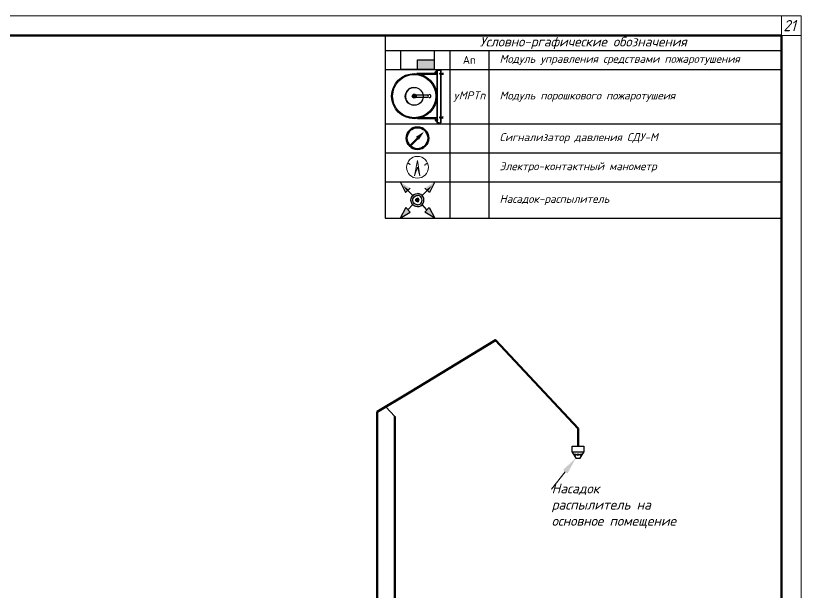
# Model space of a CAD drawing. Header units: millimetres. Extents: x 30169 to 203393, y 1026 to 13462.
# Drawn here: x 65188 to 73120, y 7083 to 12906 of the extents above; entities that cross this region are included whole.
import ezdxf
from ezdxf import colors
from ezdxf.entities.mleader import LeaderData, LeaderLine
from ezdxf.math import Vec2, Vec3

# ---------------------------------------------------------------- set-up
doc = ezdxf.new("R2010")
doc.units = ezdxf.units.MM
for name, pattern in [('CONTINUA', [0]), ('DASHED', [7, 5, -2, 0]), ('штриховая', [0.75, 0.5, -0.25])]:
    doc.linetypes.add(name, pattern=pattern)
for name, color, linetype, lineweight in [('.', 7, 'Continuous', 50), ('shkl', 138, 'Continuous', 15), ('ПС', 1, 'Continuous', 50)]:
    doc.layers.add(name, color=color, linetype=linetype, lineweight=lineweight)
for name, color, linetype in [('FM', 6, 'Continuous'), ('NOZZLE', 4, 'Continuous'), ('SPRKDAT1', 30, 'Continuous'), ('АГПТ', 7, 'Continuous')]:
    doc.layers.add(name, color=color, linetype=linetype)
doc.styles.add('GOST-2.304_Type-B_italic', font='GOST_Common Italic.ttf')
doc.styles.add('Архитектурный', font='isocpeui.ttf')

# ---------------------------------------------------------------- blocks, each defined once
blk = doc.blocks.new('*U302')
at = {"lineweight": 0}
blk.add_lwpolyline([(-415, -5), (5, -5), (5, 292), (-415, 292)], close=True, dxfattribs=at)
at = {"color": 0, "linetype": 'Continuous', "lineweight": 50}
blk.add_lwpolyline([(-395, 287), (0, 287), (0, 0), (-395, 0)], close=True, dxfattribs=at)
blk = doc.blocks.new('An')
at = {"layer": '.', "lineweight": 30}
h = blk.add_hatch(color=1, dxfattribs=at)
h.dxf.hatch_style = 1
h.paths.add_polyline_path([(-686454, -717273), (-686116, -717273), (-686116, -717082), (-686454, -717082)])
at = {"layer": 'shkl', "color": 1, "lineweight": 30}
blk.add_lwpolyline([(-686116, -717273), (-686454, -717273), (-686454, -717082), (-686116, -717082)], close=True, dxfattribs=at)
at = {"layer": 'АГПТ', "color": 1}
blk.add_lwpolyline([(-686116, -717273), (-686791, -717273), (-686791, -716892), (-686116, -716892)], close=True, dxfattribs=at)
blk = doc.blocks.new('MGF')
at = {"color": 1}
for centre, radius in [((34617.4, -15263.8), 285), ((34617.4, -15263.8, 949.3), 272.9)]:
    blk.add_circle(centre, radius, dxfattribs=at)
at = {"layer": 'FM', "color": 1}
for p, q in [((34888.2, -14948), (34888.2, -14977.2)), ((34902.2, -14948), (34888.2, -14948)), ((34902.2, -14948), (34888.2, -14948)), ((34902.2, -14948), (34888.2, -14948)), ((34902.2, -14948), (34888.2, -14948)), ((34929.8, -14936.1), (34902.2, -14936.1)), ((34902.2, -14936.1), (34951.4, -14936.1)), ((34902.2, -14936.1), (34951.4, -14936.1)), ((34929.8, -14936.1), (34902.2, -14936.1)), ((34902.2, -14936.1), (34951.4, -14936.1)), ((34902.2, -14936.1), (34902.2, -15603)), ((34902.2, -14936.1), (34951.4, -14936.1)), ((34929.8, -14936.1), (34902.2, -14936.1)), ((34902.2, -14936.1), (34951.4, -14936.1)), ((34902.2, -14936.1), (34951.4, -14936.1)), ((34929.8, -14936.1), (34902.2, -14936.1)), ((34902.2, -14936.1), (34951.4, -14936.1)), ((34902.2, -14936.1), (34951.4, -14936.1)), ((34929.8, -14936.1), (34902.2, -14936.1)), ((34902.2, -14936.1), (34951.4, -14936.1)), ((34902.2, -14936.1), (34951.4, -14936.1)), ((34929.8, -14936.1), (34902.2, -14936.1)), ((34902.2, -14936.1), (34951.4, -14936.1)), ((34902.2, -14936.1), (34951.4, -14936.1)), ((34906.7, -14958.5), (34913, -14958.5)), ((34906.8, -14936.1), (34906.8, -15603)), ((34906.8, -14967.3), (34913, -14967.3)), ((34913, -14967.3), (34913, -14958.5)), ((34947.9, -14936.1), (34947.9, -15603)), ((34951.4, -14936.1), (34951.4, -15603)), ((34888.2, -14977.2), (34651.8, -14979, -949.3)), ((34902.2, -14990.8), (34701.1, -14991.3, -4804.9)), ((34947.9, -14980.6), (34947.9, -14980.6)), ((34952, -14976.1), (34967.6, -14976.1)), ((34952, -14984.8), (34970.2, -14984.8)), ((34637.8, -15249.5), (34795.8, -15249.5, 949.3)), ((34637.8, -15278), (34795.8, -15278, 949.3)), ((34888.2, -15550.5), (34657.6, -15549.6, -949.3)), ((34902.2, -15537), (34699.7, -15536.6, -4858.9)), ((34888.2, -15579.8), (34888.2, -15550.5)), ((34906.8, -15560.4), (34913, -15560.4)), ((34913, -15560.4), (34913, -15569.3)), ((34952, -15529.5), (34965.4, -15529.5)), ((34952, -15538.2), (34967.9, -15538.2)), ((34902.2, -15579.8), (34888.2, -15579.8)), ((34902.2, -15579.8), (34888.2, -15579.8)), ((34929.8, -15603), (34902.2, -15603)), ((34902.2, -15603), (34951.4, -15603)), ((34902.2, -15603), (34951.4, -15603)), ((34929.8, -15603), (34902.2, -15603)), ((34902.2, -15603), (34951.4, -15603)), ((34902.2, -15603), (34951.4, -15603)), ((34929.8, -15603), (34902.2, -15603)), ((34902.2, -15603), (34951.4, -15603)), ((34902.2, -15603), (34951.4, -15603)), ((34929.8, -15603), (34902.2, -15603)), ((34902.2, -15603), (34951.4, -15603)), ((34902.2, -15603), (34951.4, -15603)), ((34929.8, -15603), (34902.2, -15603)), ((34902.2, -15603), (34951.4, -15603)), ((34902.2, -15603), (34951.4, -15603)), ((34929.8, -15603), (34902.2, -15603)), ((34902.2, -15603), (34951.4, -15603)), ((34902.2, -15603), (34951.4, -15603)), ((34929.8, -15603), (34902.2, -15603)), ((34902.2, -15603), (34951.4, -15603)), ((34902.2, -15603), (34951.4, -15603)), ((34929.8, -15603), (34902.2, -15603)), ((34902.2, -15603), (34951.4, -15603)), ((34902.2, -15603), (34951.4, -15603)), ((34929.8, -15603), (34902.2, -15603)), ((34902.2, -15603), (34951.4, -15603)), ((34902.2, -15603), (34951.4, -15603)), ((34929.8, -15603), (34902.2, -15603)), ((34902.2, -15603), (34951.4, -15603)), ((34902.2, -15603), (34951.4, -15603)), ((34929.8, -15603), (34902.2, -15603)), ((34902.2, -15603), (34951.4, -15603)), ((34902.2, -15603), (34951.4, -15603)), ((34929.8, -15603), (34902.2, -15603)), ((34902.2, -15603), (34951.4, -15603)), ((34902.2, -15603), (34951.4, -15603)), ((34906.7, -15569.3), (34913, -15569.3))]:
    blk.add_line(p, q, dxfattribs=at)
for points in [[(34882.4, -14969.5), (34882.4, -14955.7), (34888.2, -14955.7), (34888.2, -14969.5)], [(34902.2, -14973.3), (34902.2, -14952.8), (34906.7, -14952.8), (34906.7, -14973.3)], [(34942.1, -14987.5), (34942.1, -14973.7), (34947.9, -14973.7), (34947.9, -14987.5)], [(34882.4, -15558.3), (34882.4, -15572.1), (34888.2, -15572.1), (34888.2, -15558.3)], [(34902.2, -15554.4), (34902.2, -15575), (34906.7, -15575), (34906.7, -15554.4)], [(34942.1, -15540.9), (34942.1, -15527.1), (34947.9, -15527.1), (34947.9, -15540.9)]]:
    blk.add_lwpolyline(points, close=True, dxfattribs=at)
blk.add_lwpolyline([(34614.6, -15265.7), (34610.1, -15265.7), (34610.1, -15261.2), (34615.1, -15261.2)], dxfattribs=at)
blk.add_lwpolyline([(34614.6, -15265.7), (34610.1, -15265.7), (34610.1, -15261.2), (34615.1, -15261.2)], dxfattribs=at)
for centre, radius in [((34617.4, -15267.1), 112.5), ((34617.4, -15267.1), 112.5), ((34617.4, -15263.8), 24.8), ((34617.4, -15263.8), 24.8), ((34617.4, -15263.8), 16), ((34617.4, -15263.8), 16), ((34617.4, -15263.8), 3.44), ((34617.4, -15263.8), 3.44)]:
    blk.add_circle(centre, radius, dxfattribs=at)
for centre, radius, start, end in [((34968.9, -14958.7), 17.5, 265.78145, 328.05094), ((34971.5, -14968.2), 12.3, 274.06473, 1.33558), ((34968.9, -15002.2), 17.5, 31.94908, 85.78145), ((34971.5, -14992.7), 12.3, 358.66444, 85.93529), ((34618, -15266, -4800.1), 112.2, 96.36993, 185.58739), ((34809, -15263.8, 949.3), 19.4, 132.80106, 227.19896), ((34809, -15263.8, 949.3), 19.4, 258.9396, 101.06042), ((34617.8, -15265.8, -4814.8), 112.1, 185.65849, 264.54795), ((34966.6, -15512.1), 17.5, 265.78145, 328.05094), ((34966.6, -15555.7), 17.5, 31.94908, 85.78145), ((34969.2, -15521.6), 12.3, 274.06473, 1.33558), ((34969.2, -15546.1), 12.3, 358.66444, 85.93529)]:
    blk.add_arc(centre, radius, start, end, dxfattribs=at)
blk = doc.blocks.new('СДУ')
at = {"layer": 'ПС'}
h = blk.add_hatch(color=6, dxfattribs=at)
h.dxf.hatch_style = 1
h.paths.add_polyline_path([(4397121.1, 581569.6), (4397150.9, 581539.8), (4397201.8, 581620.5)])
at = {"layer": 'ПС', "color": 6, "elevation": -692.9}
blk.add_lwpolyline([(4397069.5, 581485.5), (4397137.3, 581553.3)], dxfattribs=at)
at = {"layer": 'ПС', "color": 6, "ltscale": 100}
blk.add_circle((4397136, 581554.7, -692.9), 110, dxfattribs=at)
blk = doc.blocks.new('ЭКМ')
at = {"color": 63, "linetype": 'DASHED'}
for points in [[(759475.6, -1374292.8), (759504.9, -1374315.5)], [(759676.9, -1374298.6), (759646.4, -1374319.5)]]:
    blk.add_lwpolyline(points, dxfattribs=at)
at = {"color": 63, "lineweight": 20}
for points in [[(759577, -1374270), (759546, -1374426), (759575, -1374340)], [(759577, -1374270), (759599, -1374427.5), (759575, -1374340)]]:
    blk.add_lwpolyline(points, dxfattribs=at)
blk.add_circle((759575, -1374340), 110, dxfattribs=at)
blk = doc.blocks.new('360 NOZZLE')
at = {"color": 244, "ltscale": 5, "true_color": 0x991b1e}
for p, q in [((-98.2, 98.2), (-46.5, 46.5)), ((98.2, 98.2), (46.5, 46.5)), ((-96.1, -99.1), (-48, -44)), ((96.1, -99.1), (48, -44))]:
    blk.add_line(p, q, dxfattribs=at)
at = {"color": 244, "ltscale": 5, "true_color": 0x991b1e, "extrusion": (0, 0, -1)}
for major_axis, start_param, end_param in [((33.2, -33.2), 0.785398, 3.926991), ((12.7, 12.7), 2.356194, 5.497787), ((12.7, 12.7), 2.356194, 5.497787), ((9.5, -9.5), 0.785398, 3.926991), ((9.5, -9.5), 0.785398, 3.926991), ((7.92, -7.92), 0.785398, 3.926991), ((6.33, -6.33), 0.785398, 3.926991), ((4.75, 4.75), 2.356194, 5.497787)]:
    blk.add_ellipse((0, 0), major_axis=major_axis, ratio=1, start_param=start_param, end_param=end_param, dxfattribs=at)
at = {"color": 244, "ltscale": 5, "true_color": 0x991b1e}
for major_axis, start_param, end_param in [((-33.2, -33.2), 0.785398, 3.926991), ((-12.7, 12.7), 2.356194, 5.497787), ((-12.7, 12.7), 2.356194, 5.497787), ((-9.5, -9.5), 0.785398, 3.926991), ((-9.5, -9.5), 0.785398, 3.926991), ((-7.92, -7.92), 0.785398, 3.926991), ((-6.33, -6.33), 0.785398, 3.926991), ((-4.75, 4.75), 2.356194, 5.497787)]:
    blk.add_ellipse((0, 0), major_axis=major_axis, ratio=1, start_param=start_param, end_param=end_param, dxfattribs=at)
at = {"layer": 'NOZZLE', "color": 244, "true_color": 0x991b1e}
for p, q in [((-174.9, 183.4), (-122.1, 77.3)), ((174.9, 183.4), (122.1, 77.3)), ((-122.1, 77.3), (-74.3, 119.1)), ((122.1, 77.3), (74.3, 119.1)), ((-118.5, -76.7), (-175.9, -181.4)), ((-73.6, -121.6), (-118.5, -76.7)), ((73.6, -121.6), (118.5, -76.7)), ((118.5, -76.7), (175.9, -181.4)), ((-175.9, -181.4), (-73.6, -121.6)), ((175.9, -181.4), (73.6, -121.6))]:
    blk.add_line(p, q, dxfattribs=at)
for points in [[(-74.3, 119.1), (-174.9, 183.4), (-122.1, 77.3)], [(74.3, 119.1), (174.9, 183.4), (122.1, 77.3)], [(-93.9, 108.6), (-108.6, 93.9), (-145.2, 145.2)], [(93.9, 108.6), (108.6, 93.9), (145.2, 145.2)], [(-118.5, -76.7), (-175.9, -181.4), (-73.6, -121.6)], [(118.5, -76.7), (175.9, -181.4), (73.6, -121.6)]]:
    blk.add_solid(points, dxfattribs=at)
at = {"layer": 'SPRKDAT1', "color": 244, "ltscale": 5, "true_color": 0x991b1e, "extrusion": (0, 0, -1)}
for start_param, end_param in [(0.785398, 3.926991), (2.356194, 3.926991), (0.785398, 2.356194)]:
    blk.add_ellipse((0, 0), major_axis=(46.5, -46.5), ratio=1, start_param=start_param, end_param=end_param, dxfattribs=at)
at = {"layer": 'SPRKDAT1', "color": 244, "ltscale": 5, "true_color": 0x991b1e}
for start_param, end_param in [(0.785398, 3.926991), (2.356194, 3.926991), (0.785398, 2.356194)]:
    blk.add_ellipse((0, 0), major_axis=(-46.5, -46.5), ratio=1, start_param=start_param, end_param=end_param, dxfattribs=at)
blk = doc.blocks.new('*T311')
at = {"layer": 'АГПТ', "color": 0, "linetype": 'ByBlock', "lineweight": -2, "transparency": 16777216}
for p, q in [((0, 0), (4002.9, 0)), ((0, 0), (0, -1844.3)), ((4002.9, 0), (4002.9, -1844.3)), ((0, -150.7), (4002.9, -150.7)), ((652.9, -150.7), (652.9, -1844.3)), ((1047.8, -150.7), (1047.8, -1844.3)), ((0, -343), (4002.9, -343)), ((0, -890.8), (4002.9, -890.8)), ((0, -1184.3), (4002.9, -1184.3)), ((0, -1477.9), (4002.9, -1477.9)), ((0, -1844.3), (4002.9, -1844.3))]:
    blk.add_line(p, q, dxfattribs=at)
at = {"layer": 'АГПТ', "color": 7, "lineweight": 25, "transparency": 16777216, "xscale": 0.5, "yscale": 0.5, "zscale": 0.5}
blk.add_blockref('An', (343553.2, 358294.3), dxfattribs=at)
at = {"layer": 'АГПТ', "color": 0, "lineweight": 25, "transparency": 16777216, "xscale": 0.8, "yscale": 0.8, "zscale": 0.8}
blk.add_blockref('MGF', (-27400, 11598.8, 3887.1), dxfattribs=at)
at = {"layer": 'АГПТ', "color": 0, "lineweight": 25, "transparency": 16777216}
for name, p in [('СДУ', (-4396809.5, -582592.2, 692.9)), ('ЭКМ', (-759248.6, 1373008.9)), ('360 NOZZLE', (326.4, -1662.1))]:
    blk.add_blockref(name, p, dxfattribs=at)
at = {"layer": 'АГПТ', "color": 7, "lineweight": 25, "transparency": 16777216, "style": 'Архитектурный'}
for s, insert, char_height, width, attachment_point in [('Условно-ргафические обозначения', (2001.4, -75.3), 97.02, 4001.254, 5), ('{\\fISOCPEUR|b0|i0|c204|p34;An}', (850.3, -246.8), 80.85, 393.267, 5), ('Модуль управления средствами пожаротушения', (1155.6, -246.8), 80.85, 2739.493, 4), ('{\\C256;yMPTn}', (850.3, -616.9), 80.85, 393.267, 5), ('Модуль порошкового пожаротушеия', (1155.6, -616.9), 80.85, 2739.493, 4), ('Сигнализатор давления СДУ-М', (1155.6, -1037.6), 80.85, 2739.493, 4), ('Электро-контактный манометр', (1155.6, -1331.1), 80.85, 2739.493, 4), ('Насадок-распылитель', (1155.6, -1661.1), 80.85, 2739.493, 4)]:
    blk.add_mtext(s, dxfattribs=dict(at, insert=insert, char_height=char_height, width=width, attachment_point=attachment_point))
blk = doc.blocks.new('насадок')
at = {"layer": 'АГПТ', "color": 5, "linetype": 'ByBlock', "lineweight": 30}
for points in [[(4552759, 918817), (4552927, 918817), (4552927, 918731), (4552759, 918731)], [(4552812, 918645), (4552874, 918645), (4552927, 918731), (4552759, 918731)]]:
    blk.add_lwpolyline(points, close=True, dxfattribs=at)
for centre in [(4552802, 918693), (4552843, 918695), (4552884, 918693)]:
    blk.add_circle(centre, 11.4, dxfattribs=at)

msp = doc.modelspace()

# ---------------------------------------------------------------- linework, layer by layer
at = {"layer": 'АГПТ', "lineweight": 15}
msp.add_lwpolyline([(73120.1, 12906.4), (72920.1, 12906.4), (72920.1, 12706.4), (73120.1, 12706.4)], close=True, dxfattribs=at)
at = {"layer": 'АГПТ', "color": 244, "lineweight": 50, "true_color": 0x991b1e}
for points in [[(68839.1, 6184.7), (68839.1, 8905.1), (69163.4, 9102.4), (70031.2, 9630.5), (70865.7, 8736), (70865.7, 8558.8)], [(69016.6, 8857.9), (69016.6, 4445.8)]]:
    msp.add_lwpolyline(points, dxfattribs=at)
at = {"layer": 'АГПТ', "color": 244, "true_color": 0x991b1e}
msp.add_lwpolyline([(68924.3, 8956.9), (69016.6, 8857.9)], dxfattribs=at)

# ---------------------------------------------------------------- block references
at = {"xscale": 40, "yscale": 40, "zscale": 40}
msp.add_blockref('*U302', (72920.1, 1226.4), dxfattribs=at)
msp.add_blockref('*T311', (68918, 12706.4))
at = {"layer": 'АГПТ', "color": 251, "linetype": 'ByBlock', "lineweight": 5, "xscale": 0.7, "yscale": 0.7, "zscale": 0.7}
msp.add_blockref('насадок', (-3116124.3, -634613), dxfattribs=at)

# ---------------------------------------------------------------- texts
at = {"layer": 'АГПТ', "color": 1, "linetype": 'штриховая', "lineweight": 15, "insert": (72938.7, 12862.7), "char_height": 112.5, "width": 606.258, "attachment_point": 1, "style": 'GOST-2.304_Type-B_italic'}
msp.add_mtext('{\\C0;21}', dxfattribs=at)

# ---------------------------------------------------------------- leaders
at = {"layer": 'АГПТ', "color": 0, "linetype": 'Continuous', "lineweight": 15}
ml = msp.add_multileader_mtext('Standard', dxfattribs=at)
ml.set_content('Насадок \\Pраспылитель на \\Pосновное помещение', style='Архитектурный')
ml.set_leader_properties(color=256, linetype='CONTINUA', lineweight=15)
ml.build(insert=Vec2(0, 0))
ml.multileader.update_dxf_attribs({"dogleg_length": 0.36, "arrow_head_size": 175})
ctx = ml.context
ctx.base_point, ctx.char_height, ctx.arrow_head_size, ctx.landing_gap_size, ctx.plane_origin = Vec3(70599.6, 8123.4), 98, 175, 0.063, Vec3(72576.3, 4311.2)
notes = []
notes.append((ctx, [(1, (1, 1, 0), (70599.4, 8123.4), (1, 0), 0.252, [(0, [(70843.8, 8438.7)], 0, [])])]))
ctx.mtext.insert, ctx.mtext.flow_direction = Vec3(70599.7, 8179.8), 5
for ctx, leaders in notes:
    for number, flags, end, landing, length, lines in leaders:
        leader = LeaderData()
        leader.index, (leader.has_last_leader_line, leader.has_dogleg_vector, leader.attachment_direction) = number, flags
        leader.last_leader_point, leader.dogleg_vector, leader.dogleg_length = Vec3(end), Vec3(landing), length
        for number, points, colour, breaks in lines:
            line = LeaderLine()
            line.index, line.vertices, line.color, line.breaks = number, Vec3.list(points), colors.encode_raw_color(colour), breaks
            leader.lines.append(line)
        ctx.leaders.append(leader)

doc.saveas('drawing.dxf')
